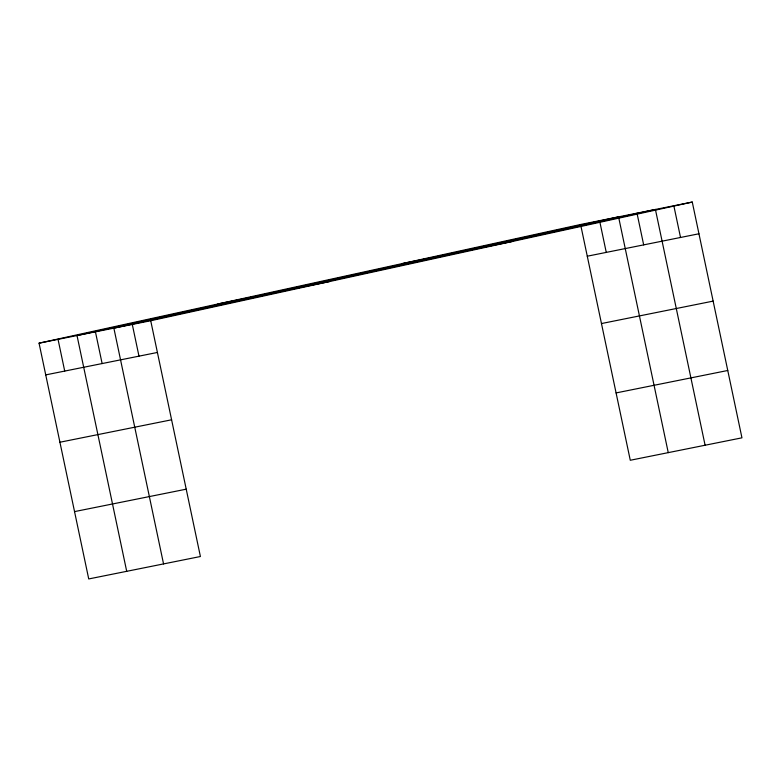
<?xml version="1.0" encoding="UTF-8"?>
<svg xmlns="http://www.w3.org/2000/svg" width="781" height="781" viewBox="0 0 781 781"><rect width="100%" height="100%" fill="white"/><g stroke="black" fill="none" stroke-linecap="round" stroke-linejoin="round"><path stroke-width="1.17" d="M39.05 343.171L150.723 320.737L200.405 556.511L88.731 578.946L39.05 343.171L580.595 224.489L692.269 202.054L741.95 437.829L630.277 460.263L580.839 225.66M150.723 320.737L692.269 202.054M401.883 263.656L513.556 241.222M217.762 304.004L329.426 281.57M587.283 256.207L698.946 233.773M45.737 374.89L157.401 352.456M601.468 323.549L713.141 301.115M59.922 442.231L171.595 419.797M616.092 392.921L727.755 370.487M74.546 511.604L186.21 489.179M673.837 205.754L680.524 237.473M705.097 445.229L655.415 209.454L113.87 328.137L163.551 563.911M636.993 213.164L643.671 244.883M668.253 452.638L618.562 216.864L77.016 335.547L126.707 571.321M599.583 220.672L606.261 252.39M132.292 324.437L138.979 356.156M95.438 331.847L102.126 363.565M58.038 339.354L64.716 371.073"/></g></svg>
